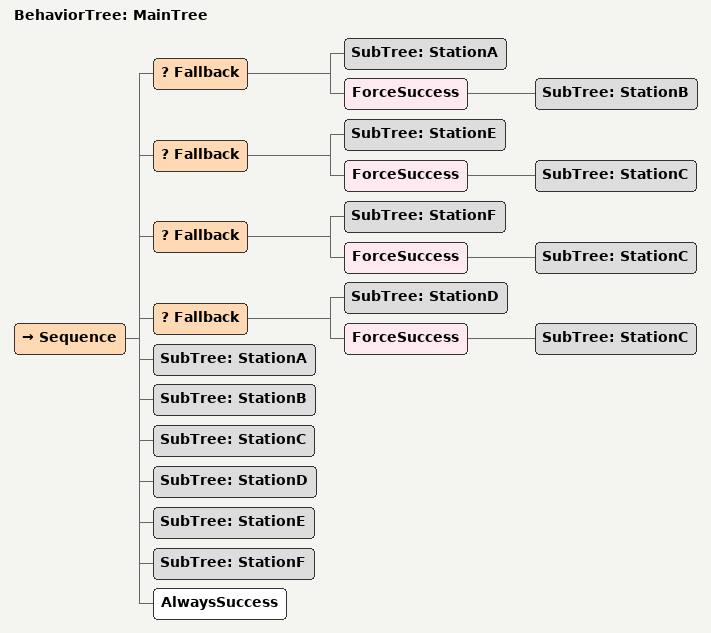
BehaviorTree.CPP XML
<root main_tree_to_execute = "MainTree" >
    <BehaviorTree ID="MainTree">
        <Sequence>
            <Fallback>
                <SubTree ID="StationA" />
                <ForceSuccess>
                    <SubTree ID="StationB" />
                </ForceSuccess>
            </Fallback>
            <Fallback>
                <SubTree ID="StationE" />
                <ForceSuccess>
                    <SubTree ID="StationC" />
                </ForceSuccess>
            </Fallback>
            <Fallback>
                <SubTree ID="StationF" />
                <ForceSuccess>
                    <SubTree ID="StationC" />
                </ForceSuccess>
            </Fallback>
            <Fallback>
                <SubTree ID="StationD" />
                <ForceSuccess>
                    <SubTree ID="StationC" />
                </ForceSuccess>
            </Fallback>
            <SubTree ID="StationA" />
            <SubTree ID="StationB" />
            <SubTree ID="StationC" />
            <SubTree ID="StationD" />
            <SubTree ID="StationE" />
            <SubTree ID="StationF" />

            <AlwaysSuccess />
        </Sequence>
    </BehaviorTree>
</root>
